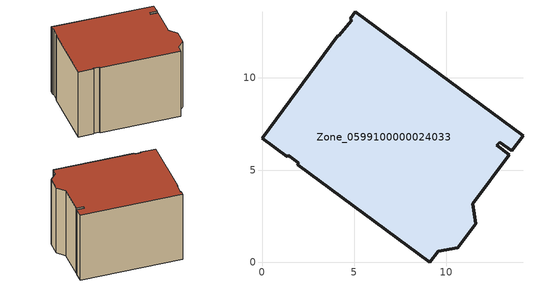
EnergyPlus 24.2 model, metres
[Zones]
Zone_0599100000024033
 floor ground (C_G): 0,6.72 4.11,12.28 4.17,12.28 4.86,13.13 4.79,13.21 5.07,13.58 14.16,6.86 13.55,6.03 12.9,6.5 12.75,6.33 13.4,5.83 11.44,3.16 11.59,2.07 10.61,0.78 9.56,0.58 9.09,0 1.95,5.28 1.98,5.39 1.43,5.8 1.37,5.71 z0
 wall outside (C_F): 9.09,0 9.56,0.58 10.61,0.78 11.59,2.07 11.44,3.16 13.4,5.83 12.75,6.33 12.9,6.5 13.55,6.03 14.16,6.86 5.07,13.58 4.79,13.21 4.86,13.13 4.17,12.28 4.11,12.28 0,6.72 1.37,5.71 1.43,5.8 1.98,5.39 1.95,5.28 9.09,0 z0:8.32
 roof outside (C_R): 4.11,12.28 0,6.72 1.37,5.71 1.43,5.8 1.98,5.39 1.95,5.28 9.09,0 9.56,0.58 10.61,0.78 11.59,2.07 11.44,3.16 13.4,5.83 12.75,6.33 12.9,6.5 13.55,6.03 14.16,6.86 5.07,13.58 4.79,13.21 4.86,13.13 4.17,12.28 z8.32
[BUILDING]
Pand.0599100000024033: North Axis=0; Terrain=City; Loads Convergence Tolerance Value=0.04; Temperature Convergence Tolerance Value=0.4; Solar Distribution=FullExterior; Maximum Number of Warmup Days=25; Minimum Number of Warmup Days=1
[Site:Location]
Rotterdam.The.Hague.AP_ZH_NLD Design_Conditions: Latitude=51.96; Longitude=4.45; Time Zone=1; Elevation=-4.5
[SITE:GROUNDTEMPERATURE:BUILDINGSURFACE]
18, 18, 18, 18, 18, 18, 18, 18, 18, 18, 18, 18
[MATERIAL] Thermal Absorptance=0.9; Solar Absorptance=0.7; Visible Absorptance=0.7
Name | Roughness | Thickness | Conductivity | Density | Specific Heat
G.D.1965 | MediumSmooth | 0.15 | 1 | 540 | 1210
F.D.1965 | Rough | 0.3 | 0.857143 | 1920 | 840
R.D.1965 | MediumRough | 0.2 | 0.08 | 1500 | 1000
[CONSTRUCTION]
C_G: G.D.1965
C_F: F.D.1965
C_R: R.D.1965
[ZONE]
Zone_0599100000024033: Type=1; Multiplier=1; Ceiling Height=Autocalculate; Volume=Autocalculate; Floor Area=autocalculate; Part of Total Floor Area=Yes
[ZONEINFILTRATION:DESIGNFLOWRATE]
Infil_Zone_0599100000024033: Zone or ZoneList or Space or SpaceList=Zone_0599100000024033; Schedule=AlwaysOn; Design Flow Rate Calculation Method=Flow/Area; Flow Rate per Floor Area=0.0042; Constant Term Coefficient=1; Temperature Term Coefficient=0; Velocity Term Coefficient=0; Velocity Squared Term Coefficient=0
[HVACTEMPLATE:ZONE:IDEALLOADSAIRSYSTEM]
Zone_0599100000024033: Maximum Heating Supply Air Temperature=50; Minimum Cooling Supply Air Temperature=13; Maximum Heating Supply Air Humidity Ratio=0.0156; Minimum Cooling Supply Air Humidity Ratio=0.0077; Heating Limit=NoLimit; Cooling Limit=NoLimit; Dehumidification Control Type=ConstantSensibleHeatRatio; Cooling Sensible Heat Ratio=0.7; Dehumidification Setpoint=60; Humidification Control Type=None; Humidification Setpoint=30; Outdoor Air Method=None; Outdoor Air Flow Rate per Person=0.00944; Outdoor Air Flow Rate per Zone Floor Area=0; Outdoor Air Flow Rate per Zone=0; Demand Controlled Ventilation Type=None; Outdoor Air Economizer Type=NoEconomizer; Heat Recovery Type=None; Sensible Heat Recovery Effectiveness=0.7; Latent Heat Recovery Effectiveness=0.65
[ZONECONTROL:THERMOSTAT]
ThermostatControl_Zone_0599100000024033: Zone or ZoneList=Zone_0599100000024033; Control Type Schedule=DualSetpointControlType; Control 1=Thermostat_Zone_0599100000024033; Temperature Difference Between Cutout And Setpoint=0
[THERMOSTATSETPOINT:DUALSETPOINT]
Thermostat_Zone_0599100000024033: Heating Setpoint Temperature Schedule=HeatingSetpoint_Zone_0599100000024033; Cooling Setpoint Temperature Schedule=CoolingSetpoint_Zone_0599100000024033
[SCHEDULE:COMPACT]
HeatingSetpoint_Zone_0599100000024033: Through: 12/31, For: AllDays, Until: 24:00, 21
CoolingSetpoint_Zone_0599100000024033: Through: 12/31, For: AllDays, Until: 24:00, 24
DualSetpointControlType: Through: 12/31, For: AllDays, Until: 24:00, 4
AlwaysOn: Through: 12/31, For: AllDays, Until: 24:00, 1
